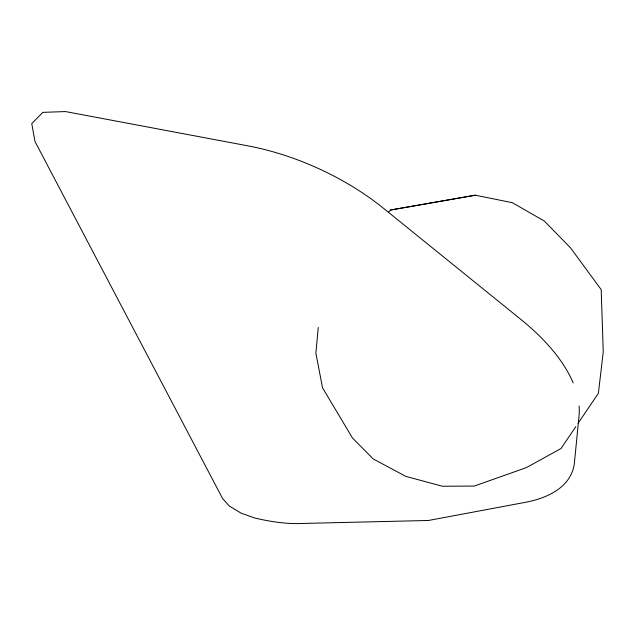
<?xml version="1.0" encoding="UTF-8"?>
<svg xmlns="http://www.w3.org/2000/svg" width="635" height="635" viewBox="0 0 635 635"><rect width="100%" height="100%" fill="white"/><g stroke="black" fill="none" stroke-linecap="round" stroke-linejoin="round"><path stroke-width="0.95" d="M318.27 327.485L315.873 353.108L322.54 387.818L352.52 438.063L373.229 458.954L405.765 476.361L442.381 486.243L474.369 486.053L526.423 467.59L561.015 448.508L575.842 426.609M578.04 423.362L598.368 393.359L603.25 352.02L601.194 289.616L570.413 247.713L544.322 221.051L512.334 202.684L475.329 195.199L390.525 210.018L388.493 212.114M475.329 195.199L390.525 210.018M573.159 382.913A203.105 99.227 20.9 0 0 520.978 319.508L383.548 208.344A173.101 91.17 24.2 0 0 247.706 145.812L65.5 111.569L42.847 112.363L31.75 123.619L34.996 141.51L222.702 498.745L229.481 506.143L241.022 513.112L254.333 517.874A122.015 48.546 23.5 0 0 303.284 523.431L428.506 520.47L525.01 502.396A160.679 74.12 20 0 0 574.421 462.653L579.025 416.084A203.105 99.227 20.9 0 0 579.088 406.003"/></g></svg>
